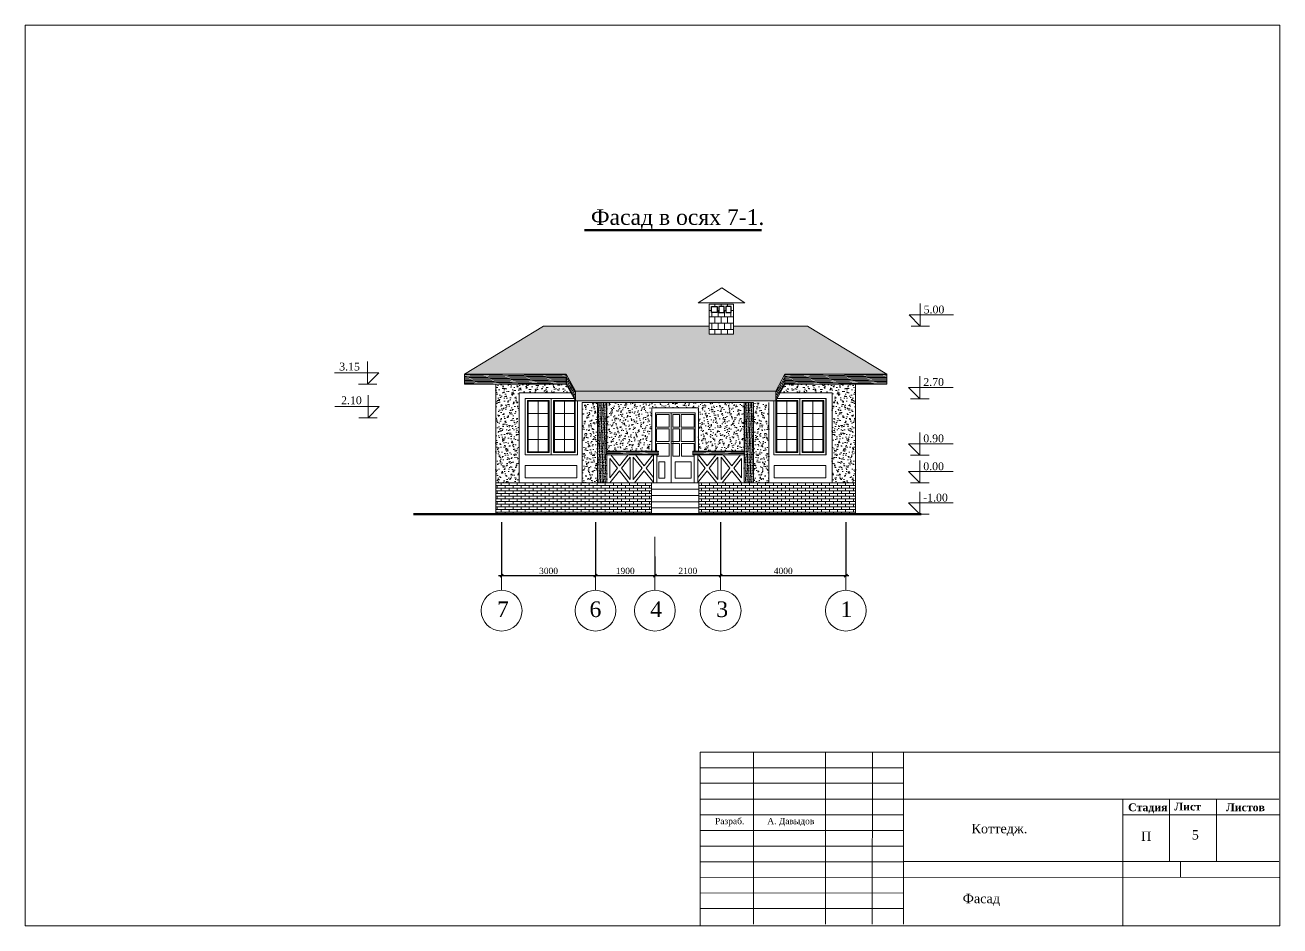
# Model space of a CAD drawing. Extents: x 1526320 to 3332998, y -546296 to 333165.
# Drawn here: x 2129245 to 2169348, y -245477 to -216692 of the extents above; entities that cross this region are included whole.
import ezdxf

# ---------------------------------------------------------------- set-up
doc = ezdxf.new("R2010")
doc.units = 0
doc.header["$LTSCALE"] = 500
doc.header["$MEASUREMENT"] = 0
doc.layers.get('0').update_dxf_attribs({"linetype": 'CONTINUOUS', "lineweight": 0})
doc.layers.add('Для печати', color=250, linetype='CONTINUOUS', lineweight=0)
doc.styles.add('NAKLON', font='TIMESBD.TTF', dxfattribs={"height": 500})
doc.styles.get("Standard").update_dxf_attribs({"font": 'TIMES.TTF', "height": 150})
doc.dimstyles.new('ISO-25', dxfattribs={"dimtxt": 300, "dimasz": 100, "dimexe": 0, "dimexo": 0, "dimgap": 50, "dimtad": 1, "dimdec": 0, "dimrnd": 10, "dimtxsty": 'Standard', "dimblk": 'OBLIQUE', "dimcen": 100, "dimdle": 100, "dimadec": 0, "dimazin": 0, "dimtfac": 1, "dimtdec": 0, "dimtmove": 0, "dimatfit": 3, "dimldrblk": 'OBLIQUE', "dimfxl": 0, "dimarcsym": 0})

# ---------------------------------------------------------------- blocks, each defined once
blk = doc.blocks.new('_Oblique')
at = {"color": 0, "linetype": 'ByBlock', "lineweight": -2}
blk.add_line((-0.5, -0.5), (0.5, 0.5), dxfattribs=at)
blk = doc.blocks.new('*D395')
at = {"layer": 'Для печати', "color": 0, "linetype": 'Continuous', "lineweight": -2, "ltscale": 0.13}
for p, q in [((2151475, -232578), (2151475, -234287)), ((2149375, -233674), (2149375, -234287)), ((2151575, -234287), (2149275, -234287))]:
    blk.add_line(p, q, dxfattribs=at)
at = {"layer": 'Для печати', "color": 0, "linetype": 'Continuous', "lineweight": -2, "ltscale": 0.13, "xscale": 100, "yscale": 100, "zscale": 100, "rotation": 180}
blk.add_blockref('_Oblique', (2149375, -234287), dxfattribs=at)
at = {"layer": 'Для печати', "color": 0, "linetype": 'Continuous', "lineweight": -2, "ltscale": 0.13, "xscale": 100, "yscale": 100, "zscale": 100}
blk.add_blockref('_Oblique', (2151475, -234287), dxfattribs=at)
at = {"layer": 'Для печати', "color": 0, "linetype": 'Continuous', "lineweight": 9, "ltscale": 0.13, "insert": (2150425, -234135), "char_height": 200, "attachment_point": 5}
blk.add_mtext('2100', dxfattribs=at)
blk = doc.blocks.new('*D396')
at = {"layer": 'Для печати', "color": 0, "linetype": 'Continuous', "lineweight": -2, "ltscale": 0.13}
for p, q in [((2147475, -232580), (2147475, -234287)), ((2149375, -233674), (2149375, -234287)), ((2149475, -234287), (2147375, -234287))]:
    blk.add_line(p, q, dxfattribs=at)
at = {"layer": 'Для печати', "color": 0, "linetype": 'Continuous', "lineweight": -2, "ltscale": 0.13, "xscale": 100, "yscale": 100, "zscale": 100, "rotation": 180}
blk.add_blockref('_Oblique', (2147475, -234287), dxfattribs=at)
at = {"layer": 'Для печати', "color": 0, "linetype": 'Continuous', "lineweight": -2, "ltscale": 0.13, "xscale": 100, "yscale": 100, "zscale": 100}
blk.add_blockref('_Oblique', (2149375, -234287), dxfattribs=at)
at = {"layer": 'Для печати', "color": 0, "linetype": 'Continuous', "lineweight": 9, "ltscale": 0.13, "insert": (2148425, -234135), "char_height": 200, "attachment_point": 5}
blk.add_mtext('1900', dxfattribs=at)
blk = doc.blocks.new('*D397')
at = {"layer": 'Для печати', "color": 0, "linetype": 'Continuous', "lineweight": -2, "ltscale": 0.13}
for p, q in [((2144475, -232578), (2144475, -234287)), ((2147475, -232580), (2147475, -234287)), ((2147575, -234287), (2144375, -234287))]:
    blk.add_line(p, q, dxfattribs=at)
at = {"layer": 'Для печати', "color": 0, "linetype": 'Continuous', "lineweight": -2, "ltscale": 0.13, "xscale": 100, "yscale": 100, "zscale": 100, "rotation": 180}
blk.add_blockref('_Oblique', (2144475, -234287), dxfattribs=at)
at = {"layer": 'Для печати', "color": 0, "linetype": 'Continuous', "lineweight": -2, "ltscale": 0.13, "xscale": 100, "yscale": 100, "zscale": 100}
blk.add_blockref('_Oblique', (2147475, -234287), dxfattribs=at)
at = {"layer": 'Для печати', "color": 0, "linetype": 'Continuous', "lineweight": 9, "ltscale": 0.13, "insert": (2145975, -234135), "char_height": 200, "attachment_point": 5}
blk.add_mtext('3000', dxfattribs=at)
blk = doc.blocks.new('*D398')
at = {"layer": 'Для печати', "color": 0, "linetype": 'Continuous', "lineweight": -2, "ltscale": 0.13}
for p, q in [((2151475, -232578), (2151475, -234287)), ((2155475, -232581), (2155475, -234287)), ((2155575, -234287), (2151375, -234287))]:
    blk.add_line(p, q, dxfattribs=at)
at = {"layer": 'Для печати', "color": 0, "linetype": 'Continuous', "lineweight": -2, "ltscale": 0.13, "xscale": 100, "yscale": 100, "zscale": 100, "rotation": 180}
blk.add_blockref('_Oblique', (2151475, -234287), dxfattribs=at)
at = {"layer": 'Для печати', "color": 0, "linetype": 'Continuous', "lineweight": -2, "ltscale": 0.13, "xscale": 100, "yscale": 100, "zscale": 100}
blk.add_blockref('_Oblique', (2155475, -234287), dxfattribs=at)
at = {"layer": 'Для печати', "color": 0, "linetype": 'Continuous', "lineweight": 9, "ltscale": 0.13, "insert": (2153475, -234135), "char_height": 200, "attachment_point": 5}
blk.add_mtext('4000', dxfattribs=at)

msp = doc.modelspace()

# ---------------------------------------------------------------- hatches: boundary and pattern name
at = {"layer": 'Для печати', "linetype": 'Continuous', "lineweight": 0, "ltscale": 1.3}
h = msp.add_hatch(dxfattribs=at)
h.set_pattern_fill('AR-B88', color=250, style=0)
h.set_pattern_definition([(180, (2705519.92, 72287.35), (0, 203.2), []), (90, (2705519.92, 72287.35), (101.6, 203.2), [203.2, -203.2])])
h.paths.add_polyline_path([(2151589.5, -225682.4), (2151413.5, -225682.4), (2151413.5, -225877.8), (2151589.5, -225877.8)], flags=16)
h.paths.add_polyline_path([(2151186.6, -225682.4), (2151362.6, -225682.4), (2151362.6, -225877.8), (2151186.6, -225877.8)], flags=16)
h.paths.add_polyline_path([(2151812.5, -225682.4), (2151636.5, -225682.4), (2151636.5, -225877.8), (2151812.5, -225877.8)], flags=16)
h.paths.add_polyline_path([(2151886.9, -225612.1), (2151112.3, -225612.1), (2151112.3, -226569.2), (2151886.9, -226569.4)])
at = {"layer": 'Для печати', "linetype": 'Continuous', "lineweight": 0, "ltscale": 0.13}
h = msp.add_hatch(dxfattribs=at)
h.set_pattern_fill('AR-RSHKE', color=250, scale=20, style=0)
h.set_pattern_definition([(0, (45516.91, -30675.88), (510, 240), [120, -100, 140, -60, 180, -80]), (0, (45636.91, -30665.88), (510, 240), [100, -380, 80, -120]), (0, (45876.91, -30690.88), (510, 240), [60, -620]), (90, (45516.91, -30675.88), (-170, 240), [230, -730]), (90, (45636.91, -30675.88), (-170, 240), [225, -735]), (90, (45736.91, -30675.88), (-170, 240), [210, -750]), (90, (45876.91, -30690.88), (-170, 240), [230, -730]), (90, (45936.91, -30690.88), (-170, 240), [230, -730]), (90, (46116.91, -30675.88), (-170, 240), [220, -740])])
edge = h.paths.add_edge_path()
edge.add_line((2143284.7, -227851.4), (2145813.6, -226311))
edge.add_line((2145813.6, -226311), (2151112.3, -226310.7))
edge.add_line((2151112.3, -226310.7), (2151112.3, -226569.3))
edge.add_line((2151112.3, -226569.3), (2151886.9, -226569.3))
edge.add_line((2151886.9, -226569.3), (2151887, -226310.7))
edge.add_line((2151887, -226310.7), (2154255.5, -226310.7))
edge.add_line((2154255.5, -226310.7), (2156784.9, -227851.4))
edge.add_line((2156784.9, -227851.4), (2156236.2, -227851.4))
edge.add_line((2156236.2, -227851.4), (2156013.5, -227851.4))
edge.add_line((2156013.5, -227851.4), (2155765.5, -227851.4))
edge.add_line((2155765.5, -227851.4), (2155665, -227851.4))
edge.add_line((2155665, -227851.4), (2153527.6, -227851.4))
edge.add_line((2153527.6, -227851.4), (2153233.4, -228390))
edge.add_line((2153233.4, -228390), (2146837.1, -228389.5))
edge.add_line((2146837.1, -228389.5), (2146539.6, -227851.4))
edge.add_line((2146539.6, -227851.4), (2143284.7, -227851.4))
h = msp.add_hatch(dxfattribs=at)
h.set_pattern_fill('ANSI36', color=250, scale=350, angle=134, style=0)
h.set_pattern_definition([(1, (4180538.04, -30675.962), (77.3143819, -42.4071368), [109.375, -21.875, 0, -21.875])])
h.paths.add_polyline_path([(2146539.4, -227851.4), (2143284.7, -227851.4), (2143284.7, -228161.4), (2146539.5, -228161.4)])
h = msp.add_hatch(dxfattribs=at)
h.set_pattern_fill('AR-SAND', color=250, scale=100, angle=100, style=0)
h.set_pattern_definition([(137.5, (45517.23, -30675.88), (-188.66123, -39.662578), [0, -152, 0, -170, 0, -162.5]), (107.5, (45517.23, -30675.88), (-308.658982, 125.28293), [0, -82, 0, -137, 0, -52.5]), (67.5, (45538.59, -30797.01), (-54.633814, 306.584837), [0, -50, 0, -180, 0, -235]), (57.5, (45538.59, -30797), (-138.63501, 280.805002), [0, -25, 0, -118, 0, -135])])
edge = h.paths.add_edge_path()
edge.add_line((2146678.9, -228440.2), (2146539.8, -228161.4))
edge.add_line((2146539.8, -228161.4), (2144285.4, -228161.4))
edge.add_line((2144285.4, -228161.4), (2144285.4, -231322.3))
edge.add_line((2144285.4, -231322.3), (2145030.9, -231322.3))
edge.add_line((2145030.9, -231322.3), (2145030.9, -228440))
edge.add_line((2145030.9, -228440), (2146678.8, -228440))
edge.add_line((2147540.1, -231322.3), (2147540.5, -228755.9))
edge.add_line((2147540.5, -228755.9), (2147054, -228755.9))
edge.add_line((2147054, -228755.9), (2147054, -231322.3))
edge.add_line((2147054, -231322.3), (2147540.1, -231322.3))
h = msp.add_hatch(dxfattribs=at)
h.set_pattern_fill('ANSI36', color=250, scale=350, angle=75, style=0)
h.set_pattern_definition([(120, (45516.914, -30675.88), (-76.1698614, 44.43007), [109.375, -21.875, 0, -21.875])])
edge = h.paths.add_edge_path()
edge.add_line((2146539.4, -227851.4), (2146539.4, -228161.4))
edge.add_line((2146539.4, -228161.4), (2146836.1, -228699.5))
edge.add_line((2146836.1, -228699.5), (2146836.1, -228446.1))
edge.add_line((2146836.1, -228446.1), (2146539.5, -227851.4))
h = msp.add_hatch(dxfattribs=at)
h.set_pattern_fill('AR-SAND', color=250, scale=100, angle=100, style=0)
h.set_pattern_definition([(42.5, (4254552.6, -30675.88), (188.66123, -39.662578), [0, -152, 0, -170, 0, -162.5]), (72.5, (4254552.6, -30675.88), (308.658982, 125.28293), [0, -82, 0, -137, 0, -52.5]), (112.5, (4254531.23, -30797.01), (54.633814, 306.584837), [0, -50, 0, -180, 0, -235]), (122.5, (4254531.23, -30797), (138.63501, 280.805002), [0, -25, 0, -118, 0, -135])])
edge = h.paths.add_edge_path()
edge.add_line((2153390.9, -228440.2), (2153530, -228161.4))
edge.add_line((2153530, -228161.4), (2155784.4, -228161.4))
edge.add_line((2155784.4, -228161.4), (2155784.4, -231322.3))
edge.add_line((2155784.4, -231322.3), (2155038.9, -231322.3))
edge.add_line((2155038.9, -231322.3), (2155038.9, -228440))
edge.add_line((2155038.9, -228440), (2153391, -228440))
edge.add_line((2152529.7, -231322.3), (2152529.3, -228755.9))
edge.add_line((2152529.3, -228755.9), (2153015.9, -228755.9))
edge.add_line((2153015.9, -228755.9), (2153015.9, -231322.3))
edge.add_line((2153015.9, -231322.3), (2152529.7, -231322.3))
h = msp.add_hatch(dxfattribs=at)
h.set_pattern_fill('ANSI36', color=250, scale=350, angle=75, style=0)
h.set_pattern_definition([(60, (4254552.617, -30675.88), (76.1698614, 44.43007), [109.375, -21.875, 0, -21.875])])
edge = h.paths.add_edge_path()
edge.add_line((2153530.1, -227851.4), (2153530.1, -228161.4))
edge.add_line((2153530.1, -228161.4), (2153233.4, -228699.5))
edge.add_line((2153233.4, -228699.5), (2153233.4, -228390))
edge.add_line((2153233.4, -228390), (2153530.1, -227851.4))
h = msp.add_hatch(dxfattribs=at)
h.set_pattern_fill('ANSI36', color=250, scale=350, angle=134, style=0)
h.set_pattern_definition([(1, (4190780.945, -30675.946), (77.3143819, -42.4071368), [109.375, -21.875, 0, -21.875])])
h.paths.add_polyline_path([(2156782.3, -227851.4), (2153527.6, -227851.4), (2153527.6, -228161.4), (2156782.4, -228161.4)])
h = msp.add_hatch(dxfattribs=at)
h.set_pattern_fill('ANSI36', color=250, scale=350, angle=134, style=0)
h.set_pattern_definition([(1, (4183793.383, -31214.16), (77.3143819, -42.4071368), [109.375, -21.875, 0, -21.875])])
h.paths.add_polyline_path([(2153234, -228389.8), (2146836.6, -228389.6), (2146836.7, -228699.6), (2153233.9, -228699.6)])
h = msp.add_hatch(dxfattribs=at)
h.set_pattern_fill('ANSI36', color=250, scale=400, angle=44, style=0)
h.set_pattern_definition([(89, (323579.91, -55199.185), (-48.4652992, 88.3592936), [125, -25, 0, -25])])
h.paths.add_polyline_path([(2147839.7, -231322.2), (2147539.8, -231322.2), (2147540.2, -228755.9), (2147840.1, -228756)])
h = msp.add_hatch(dxfattribs=at)
h.set_pattern_fill('AR-SAND', color=250, scale=100, angle=100, style=0)
h.set_pattern_definition([(137.5, (45516.91, -30675.88), (-188.66123, -39.662578), [0, -152, 0, -170, 0, -162.5]), (107.5, (45516.91, -30675.88), (-308.658982, 125.28293), [0, -82, 0, -137, 0, -52.5]), (67.5, (45538.27, -30797.01), (-54.633814, 306.584837), [0, -50, 0, -180, 0, -235]), (57.5, (45538.27, -30797), (-138.63501, 280.805002), [0, -25, 0, -118, 0, -135])])
edge = h.paths.add_edge_path()
edge.add_line((2147839.9, -230305.4), (2149275.1, -230306.4))
edge.add_line((2149275.1, -230306.4), (2149275.1, -228919.6))
edge.add_line((2149275.1, -228919.6), (2150761.7, -228919.6))
edge.add_line((2150761.7, -228919.6), (2150761.7, -230306.3))
edge.add_line((2150761.7, -230306.3), (2152226, -230306.3))
edge.add_line((2152226, -230306.3), (2152226, -228755.8))
edge.add_line((2152226, -228755.8), (2147840.1, -228755.8))
edge.add_line((2147840.1, -228755.8), (2147839.9, -230305.5))
h = msp.add_hatch(dxfattribs=at)
h.set_pattern_fill('ANSI36', color=250, scale=400, angle=44, style=0)
h.set_pattern_definition([(89, (328266.3, -55199.2), (-48.4652992, 88.3592936), [125, -25, 0, -25])])
h.paths.add_polyline_path([(2152526.1, -231322.2), (2152226.2, -231322.2), (2152226.6, -228755.9), (2152526.5, -228756)])
at = {"layer": 'Для печати', "linetype": 'Continuous', "lineweight": 15, "ltscale": 0.13}
h = msp.add_hatch(dxfattribs=at)
h.set_pattern_fill('ANSI36', color=250, scale=350, angle=136, style=0)
h.set_pattern_definition([(181, (587206.34, -34031.12), (-75.7872964, -45.0795365), [109.375, -21.875, 0, -21.875])])
h.paths.add_polyline_path([(2147839.8, -230422.2), (2149479.3, -230422.2), (2149479.3, -230306.8), (2147839.9, -230305.5)])
h = msp.add_hatch(dxfattribs=at)
h.set_pattern_fill('ANSI36', color=250, scale=350, angle=136, style=0)
h.set_pattern_definition([(359, (3712863.167, -34031.12), (75.7872964, -45.0795365), [109.375, -21.875, 0, -21.875])])
h.paths.add_polyline_path([(2152229.7, -230422.2), (2150590.2, -230422.2), (2150590.2, -230306.8), (2152229.6, -230305.5)])
at = {"layer": 'Для печати', "linetype": 'Continuous', "lineweight": 0, "ltscale": 0.13}
h = msp.add_hatch(dxfattribs=at)
h.set_pattern_fill('AR-BRSTD', color=250, scale=32, style=0)
h.set_pattern_definition([(0, (45516.91, -30675.88), (0, 85.344), []), (90, (45516.91, -30675.88), (-128, 85.344), [85.344, -85.344])])
h.paths.add_polyline_path([(2150773.7, -231321.6), (2149269.7, -231321.6), (2149269.7, -232321.8), (2150773.7, -232321.8)])
h.paths.add_polyline_path([(2155784.5, -231322.3), (2144285.1, -231322.3), (2144285.1, -232322.5), (2155784.5, -232322.5)])
at = {"layer": 'Для печати', "linetype": 'Continuous', "lineweight": 15, "ltscale": 0.13}
h = msp.add_hatch(dxfattribs=at)
h.set_pattern_fill('ANSI31', color=250, scale=1600, angle=135, style=0)
h.set_pattern_definition([(180, (119528.81, -30721.24), (-4e-14, -200), [])])
h.paths.add_polyline_path([(2150773.7, -231367.6), (2149269.7, -231367.6), (2149269.7, -232367.8), (2150773.7, -232367.8)])

# ---------------------------------------------------------------- linework, layer by layer
at = {"layer": 'Для печати', "color": 250, "linetype": 'Continuous', "lineweight": 50, "ltscale": 0.13}
for p, q in [((2152781.6, -223247.4), (2147122.6, -223247.4)), ((2157886.1, -232322.5), (2141660.9, -232322.5))]:
    msp.add_line(p, q, dxfattribs=at)
at = {"layer": 'Для печати', "color": 250, "linetype": 'Continuous', "lineweight": 15}
for p, q in [((2157854.6, -226312.3), (2157854.6, -225592.3)), ((2157494.6, -225952.3), (2158916.9, -225952.3)), ((2157854.6, -226312.3), (2157494.6, -225952.3)), ((2157558.9, -226312.3), (2158150.3, -226312.3)), ((2140193.3, -228163.2), (2140193.3, -227443.3)), ((2140553.3, -227803.3), (2139131.1, -227803.3)), ((2140489, -228163.2), (2139897.7, -228163.2)), ((2140193.3, -228163.2), (2140553.3, -227803.3)), ((2157842.2, -228630.7), (2157842.2, -227910.7)), ((2140204.3, -229236.8), (2140204.3, -228516.8)), ((2157482.2, -228270.7), (2158904.5, -228270.7)), ((2157842.2, -228630.7), (2157482.2, -228270.7)), ((2140564.3, -228876.8), (2139142, -228876.8)), ((2140204.3, -229236.8), (2140564.3, -228876.8)), ((2145228, -228619.3), (2145228, -230422.8)), ((2145297.7, -228684.6), (2145993.2, -228684.6)), ((2145297.7, -228684.6), (2145297.7, -230353.8)), ((2145325.5, -228714.3), (2145965.4, -228714.3)), ((2145325.5, -228714.3), (2145325.5, -230325.9)), ((2145645.4, -228684.9), (2145645.4, -230353.8)), ((2145965.4, -228714.3), (2145965.4, -230325.9)), ((2145993.2, -228684.4), (2145993.2, -230353.8)), ((2146062.2, -228618.8), (2146062.2, -230423.1)), ((2146131.7, -228684.4), (2146131.7, -230353.8)), ((2146799.4, -228714.3), (2146159.6, -228714.3)), ((2146159.6, -228714.3), (2146159.6, -230325.9)), ((2146479.5, -228684.9), (2146479.5, -230353.8)), ((2146799.4, -228714.3), (2146799.4, -230325.9)), ((2153270.1, -228714.3), (2153909.9, -228714.3)), ((2153270.1, -228714.3), (2153270.1, -230325.9)), ((2153590, -228684.9), (2153590, -230353.8)), ((2153909.9, -228714.3), (2153909.9, -230325.9)), ((2153937.7, -228684.4), (2153937.7, -230353.8)), ((2154007.3, -228618.8), (2154007.3, -230423.1)), ((2154076.3, -228684.4), (2154076.3, -230353.8)), ((2154771.8, -228684.6), (2154076.3, -228684.6)), ((2154104.1, -228714.3), (2154104.1, -230325.9)), ((2154744, -228714.3), (2154104.1, -228714.3)), ((2154424.1, -228684.9), (2154424.1, -230353.8)), ((2154744, -228714.3), (2154744, -230325.9)), ((2154771.8, -228684.6), (2154771.8, -230353.8)), ((2154841.4, -228619.3), (2154841.4, -230422.8)), ((2157546.5, -228630.7), (2158137.9, -228630.7)), ((2140500, -229236.8), (2139908.6, -229236.8)), ((2145297.7, -229101.9), (2145993.2, -229101.9)), ((2146827.2, -229101.9), (2146131.7, -229101.9)), ((2149888.1, -229077.7), (2149888.1, -231322.7)), ((2153242.2, -229101.9), (2153937.7, -229101.9)), ((2154771.8, -229101.9), (2154076.3, -229101.9)), ((2145297.7, -229519.2), (2145993.2, -229519.2)), ((2146827.2, -229519.2), (2146131.7, -229519.2)), ((2153242.2, -229519.2), (2153937.7, -229519.2)), ((2154771.8, -229519.2), (2154076.3, -229519.2)), ((2157842.4, -230430.4), (2157842.4, -229710.4)), ((2145297.7, -229936.5), (2145993.2, -229936.5)), ((2146827.2, -229936.5), (2146131.7, -229936.5)), ((2153242.2, -229936.5), (2153937.7, -229936.5)), ((2154771.8, -229936.5), (2154076.3, -229936.5)), ((2157482.4, -230070.4), (2158904.7, -230070.4)), ((2157842.4, -230430.4), (2157482.4, -230070.4)), ((2146896.8, -230422.8), (2145228.1, -230422.2)), ((2145297.7, -230353.8), (2145993.2, -230353.8)), ((2145325.5, -230325.9), (2145965.4, -230325.9)), ((2146827.2, -230353.8), (2146131.7, -230353.8)), ((2146799.4, -230325.9), (2146159.6, -230325.9)), ((2153172.7, -230422.8), (2154841.4, -230422.2)), ((2153242.2, -230353.8), (2153937.7, -230353.8)), ((2153270.1, -230325.9), (2153909.9, -230325.9)), ((2154771.8, -230353.8), (2154076.3, -230353.8)), ((2154744, -230325.9), (2154104.1, -230325.9)), ((2157546.8, -230430.4), (2158138.1, -230430.4)), ((2157842.3, -231321.8), (2157482.3, -230961.8)), ((2157482.3, -230961.8), (2158904.6, -230961.8)), ((2157842.3, -231321.8), (2157842.3, -230601.8)), ((2157546.6, -231321.8), (2158138, -231321.8)), ((2157840.1, -232322.5), (2157840.1, -231602.5)), ((2157480.1, -231962.5), (2158902.4, -231962.5)), ((2157840.1, -232322.5), (2157480.1, -231962.5)), ((2157544.4, -232322.5), (2158135.8, -232322.5)), ((2152521.3, -245425), (2152522.3, -239925)), ((2154821.3, -245425.3), (2154822.3, -239925.3)), ((2156321.3, -245425.6), (2156322.3, -239925.6)), ((2157321.3, -245425.8), (2157322.3, -239925.8)), ((2150822.2, -240424.7), (2157322.2, -240425.8)), ((2150822, -241424.7), (2157322, -241425.8)), ((2150821.9, -241924.7), (2157321.9, -241925.8)), ((2164323.9, -241927.7), (2169323.9, -241928.5)), ((2150821.8, -242924.7), (2157321.8, -242925.8)), ((2150821.7, -243424.7), (2157321.7, -243425.8)), ((2150821.6, -243924.7), (2169321.6, -243927.7)), ((2150821.5, -244424.7), (2157321.5, -244425.8)), ((2150821.4, -244924.7), (2157321.4, -244925.8))]:
    msp.add_line(p, q, dxfattribs=at)
at = {"layer": 'Для печати', "color": 250, "linetype": 'Continuous', "lineweight": 0}
for p, q in [((2144475.4, -233041.8), (2144475.4, -234750.7)), ((2147475, -233041.9), (2147475, -234750.7)), ((2149374.8, -233041.8), (2149374.8, -234750.7)), ((2151474.7, -233041.8), (2151474.7, -234750.7)), ((2155475.1, -233041.9), (2155475.1, -234750.7))]:
    msp.add_line(p, q, dxfattribs=at)
at = {"layer": 'Для печати', "color": 250, "linetype": 'Continuous', "lineweight": 15, "ltscale": 0.13}
for p, q in [((2150821.7, -239928.8), (2169323.7, -239928.8)), ((2150821.7, -245465.9), (2150821.7, -239928.8)), ((2157315.8, -240920.2), (2150824.5, -240920.2)), ((2150846.9, -241424.1), (2169318, -241424.1)), ((2164324.2, -241423.2), (2164324.2, -245477.1)), ((2165820.8, -241423.2), (2165820.8, -243421)), ((2167317.4, -241423.2), (2167317.4, -243421)), ((2150834.4, -242427.1), (2157322.1, -242427.1)), ((2157323.3, -243421.2), (2164317, -243421.2)), ((2164317, -243421.2), (2169317.7, -243421.2)), ((2166166.2, -243421), (2166166.2, -243924.1))]:
    msp.add_line(p, q, dxfattribs=at)
at = {"layer": 'Для печати', "color": 250, "linetype": 'Continuous', "lineweight": 0, "ltscale": 0.13}
msp.add_lwpolyline([(2169347.8, -245475.4), (2129245.2, -245475.4), (2129245.2, -216692.2), (2169347.8, -216692.2)], close=True, dxfattribs=at)
at = {"layer": 'Для печати', "color": 250, "linetype": 'Continuous', "lineweight": 15, "ltscale": 1.3}
for points in [[(2150751.8, -225567.6), (2151515.2, -225089.4), (2152250.4, -225566.8)], [(2151886.9, -225612.1), (2151112.3, -225612.1), (2151112.3, -226569.2), (2151886.9, -226569.4)]]:
    msp.add_lwpolyline(points, close=True, dxfattribs=at)
at = {"layer": 'Для печати', "color": 250, "linetype": 'Continuous', "lineweight": 30, "ltscale": 1.3}
for points in [[(2151186.6, -225682.4), (2151362.6, -225682.4), (2151362.6, -225877.8), (2151186.6, -225877.8)], [(2151589.5, -225682.4), (2151413.5, -225682.4), (2151413.5, -225877.8), (2151589.5, -225877.8)], [(2151812.5, -225682.4), (2151636.5, -225682.4), (2151636.5, -225877.8), (2151812.5, -225877.8)]]:
    msp.add_lwpolyline(points, close=True, dxfattribs=at)
at = {"layer": 'Для печати', "color": 250, "linetype": 'Continuous', "lineweight": 15, "ltscale": 0.13}
for points in [[(2143284.7, -227851.4), (2145813.6, -226311), (2151112.3, -226310.7), (2151112.3, -226569.3), (2151886.9, -226569.3), (2151887, -226310.7), (2154255.5, -226310.7), (2156784.9, -227851.4), (2156236.2, -227851.4), (2156013.5, -227851.4), (2155765.5, -227851.4), (2155665, -227851.4), (2153527.6, -227851.4), (2153233.4, -228390), (2146837.1, -228389.5), (2146539.6, -227851.4), (2143284.7, -227851.4)], [(2146539.4, -227851.4), (2146539.4, -228161.4), (2146836.1, -228699.5), (2146836.1, -228446.1), (2146539.5, -227851.4)], [(2153530.1, -227851.4), (2153530.1, -228161.4), (2153233.4, -228699.5), (2153233.4, -228390), (2153530.1, -227851.4)], [(2146692.3, -228440.2), (2145030.5, -228440.2), (2145030.5, -231322.3)], [(2153376.9, -228440.2), (2155039, -228440.2), (2155039, -231322.3)], [(2146791.5, -228619.1), (2145227.9, -228619.1), (2145227.9, -230422.2), (2146896.7, -230422.7), (2146896.7, -228699.3)], [(2146827.3, -228685.1), (2146827.3, -230353.7), (2146131.8, -230353.7), (2146131.8, -228684.6), (2146827.3, -228684.6)], [(2147053.6, -228756), (2147053.6, -231322.2)], [(2150761.7, -230306.7), (2150761.7, -228919.6), (2149275.2, -228919.6), (2149275.2, -230306.3)], [(2153015.9, -228756), (2153015.9, -231322.2)], [(2153278.7, -228619.1), (2154841.6, -228619.1), (2154841.6, -230422.2), (2153172.8, -230422.7), (2153172.8, -228700.2)], [(2153242.2, -228685.3), (2153242.2, -230353.7), (2153937.7, -230353.7), (2153937.7, -228684.6), (2153242.2, -228684.6)], [(2149388.9, -230306.7), (2149388.9, -229077.6), (2150655.9, -229077.6), (2150655.9, -230306.8)], [(2149426, -230306.7), (2149426, -230058.2), (2149833.8, -230058.2), (2149833.8, -230465.8), (2149436.6, -230465.8)], [(2150624.2, -230306.8), (2150624.2, -230057.8), (2150218.1, -230057.8), (2150218.1, -230465.2), (2150633.1, -230465.2)], [(2147932.5, -230542.4), (2148176.7, -230853.1), (2147932.5, -231164), (2147932.5, -230542.4)], [(2147962.5, -230422.2), (2148238.8, -230774.1), (2148515.3, -230422.2), (2147962.5, -230422.2)], [(2148583.5, -230493.7), (2148300.8, -230853.1), (2148583.5, -231212.9), (2148583.5, -230493.7)], [(2148683, -230493.7), (2148965.7, -230853.1), (2148683, -231212.9), (2148683, -230493.7)], [(2149304, -230422.2), (2149027.8, -230774.1), (2148751.3, -230422.2), (2149304, -230422.2)], [(2149325.9, -230552.8), (2149089.8, -230853.1), (2149325.8, -231153.5), (2149325.9, -230552.8)], [(2150743.7, -230552.8), (2150979.7, -230853.1), (2150743.7, -231153.5), (2150743.7, -230552.8)], [(2150765.5, -230422.2), (2151041.7, -230774.1), (2151318.2, -230422.2), (2150765.5, -230422.2)], [(2151386.5, -230493.7), (2151103.8, -230853.1), (2151386.5, -231212.9), (2151386.5, -230493.7)], [(2151486, -230493.7), (2151768.7, -230853.1), (2151486, -231212.9), (2151486, -230493.7)], [(2152107, -230422.2), (2151830.7, -230774.1), (2151554.3, -230422.2), (2152107, -230422.2)], [(2152137, -230542.4), (2151892.8, -230853.1), (2152137.1, -231164), (2152137, -230542.4)], [(2148238.8, -230932.1), (2147932.5, -231321.9), (2148545.1, -231321.9), (2148238.8, -230932.1)], [(2149027.7, -230932.1), (2149334.1, -231321.9), (2148721.4, -231321.9), (2149027.7, -230932.1)], [(2151041.8, -230932.1), (2150735.4, -231321.9), (2151348.1, -231321.9), (2151041.8, -230932.1)], [(2151830.7, -230932.1), (2152137.1, -231321.9), (2151524.4, -231321.9), (2151830.7, -230932.1)]]:
    msp.add_lwpolyline(points, dxfattribs=at)
for points in [[(2146539.4, -227851.4), (2143284.7, -227851.4), (2143284.7, -228161.4), (2146539.5, -228161.4)], [(2156782.3, -227851.4), (2153527.6, -227851.4), (2153527.6, -228161.4), (2156782.4, -228161.4)], [(2153234, -228389.8), (2146836.6, -228389.6), (2146836.7, -228699.6), (2153233.9, -228699.6)], [(2147839.7, -231322.2), (2147539.8, -231322.2), (2147540.2, -228755.9), (2147840.1, -228756)], [(2152526.1, -231322.2), (2152226.2, -231322.2), (2152226.6, -228755.9), (2152526.5, -228756)], [(2147839.8, -230422.2), (2149479.3, -230422.2), (2149479.3, -230306.8), (2147839.9, -230305.5)], [(2152229.7, -230422.2), (2150590.2, -230422.2), (2150590.2, -230306.8), (2152229.6, -230305.5)], [(2146882.6, -230763.7), (2145231.9, -230763.7), (2145231.9, -231162.2), (2146882.6, -231162.2)], [(2150021.4, -230647.1), (2150528.2, -230647.1), (2150528.2, -231172.6), (2150021.4, -231172.6)], [(2153186.9, -230763.7), (2154837.6, -230763.7), (2154837.6, -231162.2), (2153186.9, -231162.2)], [(2155784.5, -231322.3), (2144285.1, -231322.3), (2144285.1, -232322.5), (2155784.5, -232322.5)], [(2150773.7, -231321.6), (2149269.7, -231321.6), (2149269.7, -232321.8), (2150773.7, -232321.8)]]:
    msp.add_lwpolyline(points, close=True, dxfattribs=at)
at = {"layer": 'Для печати', "color": 250, "linetype": 'Continuous', "lineweight": 0, "ltscale": 0.13}
for points in [[(2153530.3, -228161.4), (2155783.9, -228161.4), (2155783.9, -231322.4), (2144285, -231322.4), (2144285, -228161.3), (2146539.3, -228161.3)], [(2146692.3, -228438.8), (2146539.5, -228161.4), (2144285.1, -228161.4), (2144285.1, -231322.3), (2145030.6, -231322.3), (2145030.6, -228440), (2146692.3, -228438.8)], [(2147539.8, -231322.3), (2147540.2, -228755.9), (2147053.6, -228755.9), (2147053.6, -231322.3), (2147539.8, -231322.3)], [(2147839.9, -230305.4), (2149275.1, -230306.4), (2149275.1, -228919.6), (2150761.7, -228919.6), (2150761.7, -230306.3), (2152226, -230306.3), (2152226, -228755.8), (2147840.1, -228755.8), (2147839.9, -230305.5)]]:
    msp.add_lwpolyline(points, dxfattribs=at)
at = {"layer": 'Для печати', "color": 250, "linetype": 'Continuous', "lineweight": 15}
for points in [[(2149834, -229131.8), (2149426.1, -229131.8), (2149426.1, -229539.6), (2149834, -229539.6)], [(2149942.3, -229131.8), (2150162.2, -229131.8), (2150162.2, -229539.6), (2149942.3, -229539.6)], [(2150624.2, -229131.8), (2150216.3, -229131.8), (2150216.3, -229539.6), (2150624.2, -229539.6)], [(2149834, -229593.8), (2149426.1, -229593.8), (2149426.1, -230001.5), (2149834, -230001.5)], [(2150162.2, -229593.2), (2149942.4, -229593.2), (2149942.4, -230001.6), (2150162.2, -230001.6)], [(2150624.2, -229593.7), (2150216.4, -229593.7), (2150216.4, -230001.5), (2150624.2, -230001.5)], [(2150162.1, -230057.4), (2149942.4, -230057.4), (2149942.4, -230465.9), (2150162.1, -230465.9)], [(2149498.5, -230647), (2149691.2, -230647), (2149691.2, -231172.7), (2149498.5, -231172.7)]]:
    msp.add_lwpolyline(points, close=True, dxfattribs=at)
at = {"layer": 'Для печати', "color": 250, "linetype": 'Continuous', "lineweight": 9, "ltscale": 0.13}
for points in [[(2149436.6, -231323.4), (2149327.2, -231323.4), (2149325.9, -230422.7), (2149436.6, -230422.7)], [(2150633.3, -231322.4), (2150742.8, -231322.4), (2150744.1, -230421.7), (2150633.3, -230421.7)]]:
    msp.add_lwpolyline(points, close=True, dxfattribs=at)
at = {"layer": 'Для печати', "color": 250, "linetype": 'Continuous', "lineweight": 15}
msp.add_circle((2149923.1, -230028.3), 30.4, dxfattribs=at)
at = {"layer": 'Для печати', "color": 250, "linetype": 'Continuous', "lineweight": 0}
for centre in [(2144474.6, -235403.3), (2147474.3, -235403.4), (2149374.1, -235403.3), (2151474, -235403.3), (2155474.4, -235403.4)]:
    msp.add_circle(centre, 651.5, dxfattribs=at)

# ---------------------------------------------------------------- texts
at = {"layer": 'Для печати', "color": 250, "linetype": 'Continuous', "lineweight": 15, "ltscale": 0.13}
msp.add_text('Фасад в осях 7-1.', height=500, dxfattribs=at).set_placement((2147328.4, -223076.1))
at = {"layer": 'Для печати', "color": 250, "linetype": 'Continuous', "lineweight": 15}
for s, height, p in [('5.00', 250, (2157963.1, -225905.6)), ('3.15', 250, (2139284, -227729.1)), ('2.70', 250, (2157950.7, -228224)), ('2.10', 250, (2139344.2, -228807.4)), ('0.90', 250, (2157950.9, -230023.7)), ('0.00', 250, (2157950.8, -230915.2)), ('-1.00', 250, (2157948.6, -231915.8)), ('Разраб.', 200, (2151295.7, -242227.4)), ('А. Давыдов', 200, (2152966.1, -242227.4)), ('П', 300, (2164912.5, -242760.9)), ('5', 300, (2166530.1, -242716.5)), ('Фасад ', 300, (2159210.6, -244752.2))]:
    msp.add_text(s, height=height, dxfattribs=at).set_placement(p)
at = {"layer": 'Для печати', "color": 250, "linetype": 'Continuous', "lineweight": 0}
for s, p in [('7', (2144326.1, -235607.5)), ('6', (2147283.5, -235607.6)), ('4', (2149223.1, -235607.5)), ('3', (2151334.6, -235607.5)), ('1', (2155305.9, -235607.6))]:
    msp.add_text(s, height=500, dxfattribs=at).set_placement(p)
at = {"layer": 'Для печати', "color": 250, "linetype": 'Continuous', "lineweight": 15, "ltscale": 0.13, "style": 'NAKLON'}
for s, p in [('Стадия', (2164496.5, -241812.1)), ('Лист', (2165975.9, -241787.9)), ('Листов', (2167625.2, -241812.1))]:
    msp.add_text(s, height=250, dxfattribs=at).set_placement(p)
at = {"layer": 'Для печати', "color": 250, "linetype": 'Continuous', "lineweight": 9}
msp.add_text('Коттедж.', height=300, dxfattribs=at).set_placement((2159492, -242517.3))

# ---------------------------------------------------------------- dimensions: what is measured, and where the dimension line sits
at = {"layer": 'Для печати', "color": 250, "linetype": 'Continuous', "lineweight": 9, "ltscale": 0.13}
for base, p1, p2, picture, middle in [((2144475.4, -234286.8), (2147475, -232580.4), (2144475.4, -232577.9), '*D397', (2145975.2, -234135.1)), ((2147475, -234286.8), (2149374.8, -233674.3), (2147475, -232580.4), '*D396', (2148424.9, -234134.8)), ((2149374.8, -234286.8), (2151474.7, -232577.7), (2149374.8, -233674.3), '*D395', (2150424.8, -234135.1)), ((2151474.7, -234286.8), (2155475.1, -232581), (2151474.7, -232577.7), '*D398', (2153474.9, -234135.1))]:
    dim = msp.add_linear_dim(base=base, p1=p1, p2=p2, angle=180, dimstyle='ISO-25', dxfattribs=at)
    dim.commit()
    dim.dimension.update_dxf_attribs({"geometry": picture, "text_midpoint": middle})

doc.saveas('drawing.dxf')
